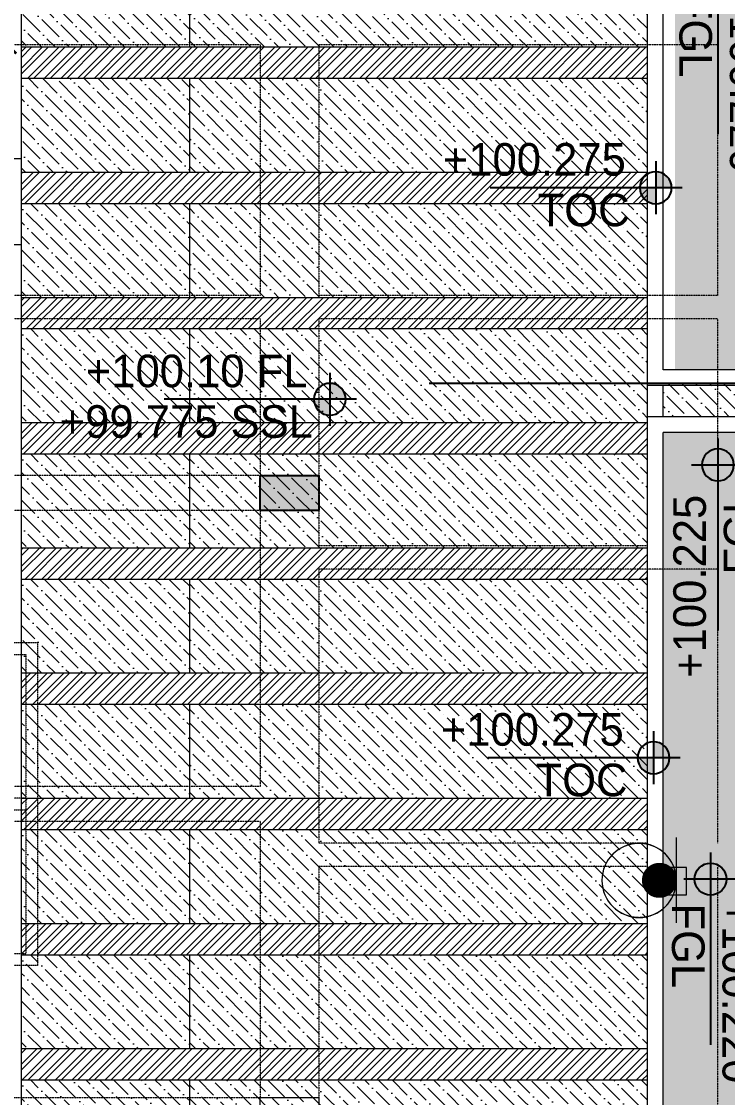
# Model space of a CAD drawing. Header units: millimetres. Extents: x 7964926 to 16080295, y -6277184 to -2986664.
# Drawn here: x 8122211 to 8131234, y -3123260 to -3109510 of the extents above; entities that cross this region are included whole.
import ezdxf

# ---------------------------------------------------------------- set-up
doc = ezdxf.new("R2010")
doc.units = ezdxf.units.MM
doc.header["$LTSCALE"] = 2000
doc.header["$MEASUREMENT"] = 0
for name, pattern in [('AUDIT_D_181231162926-8', [0]), ('CENTER2', [1.125, 0.75, -0.125, 0.125, -0.125]), ('DASHED2', [0.375, 0.25, -0.125]), ('HIDDEN', [0.375, 0.25, -0.125])]:
    doc.linetypes.add(name, pattern=pattern)
for name, color, linetype in [('a-col', 8, 'DASHED2'), ('a-hat col', 252, 'Continuous'), ('L-FL', 7, 'Continuous')]:
    doc.layers.add(name, color=color, linetype=linetype)
for name, color, linetype, lineweight in [('L - paving', 9, 'Continuous', 5), ('L-base plan', 250, 'Continuous', 5), ('L-ELE 1', 24, 'Continuous', 20), ('L-ELE 2', 30, 'Continuous', 15), ('L-ELE 4', 27, 'Continuous', 9), ('L-HATCH-1', 9, 'Continuous', 5), ('L-HIDDEN', 5, 'HIDDEN', 9), ('L-LIGHT FIXTURE', 6, 'AUDIT_D_181231162926-8', 18), ('L-Lighting', 6, 'Continuous', 35), ('L-lights', 213, 'Continuous', 0), ('L-SHRUBS', 96, 'Continuous', 18), ('STR-Column', 250, 'Continuous', 15), ('STR-Podium Beam', 8, 'Continuous', 15), ('STR-Podium Column', 250, 'Continuous', 15), ('STR-RCC Up Stand', 250, 'Continuous', 15)]:
    doc.layers.add(name, color=color, linetype=linetype, lineweight=lineweight)
doc.styles.add('Century Gothic', font='GOTHIC.TTF')
doc.styles.get("Standard").update_dxf_attribs({"font": 'romans.shx', "width": 0.75})
pattern_1 = [(45, (0, 0), (-106.0660172, 106.0660172), []), (45, (0, 75), (-106.0660172, 106.0660172), [])]

# ---------------------------------------------------------------- blocks, each defined once
blk = doc.blocks.new('basement - column')
at = {"layer": 'a-hat col'}
h = blk.add_hatch(color=256, dxfattribs=at)
h.dxf.hatch_style = 1
h.paths.add_polyline_path([(137925, -29249), (137175, -29249), (137175, -29699), (137925, -29699)])
at = {"layer": 'a-col', "linetype": 'DASHED2', "ltscale": 0.001}
blk.add_lwpolyline([(137175, -29249), (137925, -29249), (137925, -29699), (137175, -29699)], close=True, dxfattribs=at)
blk = doc.blocks.new('finish lvl')
h = blk.add_hatch(color=256)
edge = h.paths.add_edge_path()
edge.add_ellipse((0.0378, 0.003), major_axis=(-0.0305, 0.0305), ratio=1, start_angle=-45, end_angle=45)
edge.add_line((-0.0053, 0.003), (0.0378, 0.003))
edge.add_line((0.0378, 0.003), (0.0378, 0.0461))
edge = h.paths.add_edge_path()
edge.add_ellipse((0.0378, 0.003), major_axis=(-0.0305, 0.0305), ratio=1, start_angle=135, end_angle=225)
edge.add_line((0.0809, 0.003), (0.0378, 0.003))
edge.add_line((0.0378, 0.003), (0.0378, -0.0401))
for p, q in [((0.0378, 0.0748), (0.0378, -0.0688)), ((-0.034, 0.003), (0.4857, 0.003))]:
    blk.add_line(p, q)
blk.add_ellipse((0.0378, 0.003), major_axis=(-0.0305, 0.0305), ratio=1, start_param=1.570796326794534, end_param=7.85398163397412)
at = {"layer": 'L-FL'}
for tag, p in [('%%P0.00', (0.1256, 0.0357)), ('FIN.LVL.', (0.1075, -0.103))]:
    blk.add_attdef(tag, p, '', height=0.08, dxfattribs=at)
blk = doc.blocks.new('GROUND FLOOR -CORE')
at = {"layer": 'Defpoints', "color": 5, "linetype": 'CENTER2', "ltscale": 1000}
blk.add_line((13642.2, -4125), (-21542.2, -4125), dxfattribs=at)
blk = doc.blocks.new('block 3')
at = {"ltscale": 750}
blk.add_blockref('GROUND FLOOR -CORE', (8226543.7, -2873355.3), dxfattribs=at)
blk = doc.blocks.new('PL')
at = {"layer": 'L-lights'}
h = blk.add_hatch(dxfattribs=at)
h.set_pattern_fill('ANSI31', color=256, scale=32.5, style=0)
h.set_pattern_definition([(45, (6e-11, 1e-11), (-72.965, 72.965), [])])
edge = h.paths.add_edge_path()
edge.add_arc((0, 0), 359, 89.6522, 276.067)
edge.add_arc((0, 0), 359, 276.067, 449.6522)
at = {"layer": 'L-lights', "const_width": 65}
for points in [[(0, -1659), (0, 1659)], [(1659, -2), (-1659, -2)]]:
    blk.add_lwpolyline(points, dxfattribs=at)
for points in [[(6, 1009, 1.057607), (107, -1003, 0.945531)], [(2, 359, 1.057607), (38, -357, 0.945531)]]:
    blk.add_lwpolyline(points, format="xyb", close=True, dxfattribs=at)
blk = doc.blocks.new('post top one sided')
at = {"layer": 'L-HATCH-1', "ltscale": 0.1}
h = blk.add_hatch(dxfattribs=at)
h.set_pattern_fill('ANSI31', color=8, scale=0.75)
h.set_pattern_definition([(45, (2008926.81801, -783730.16218), (-0.0662912607362, 0.0662912607362), [])])
h.paths.add_polyline_path([(8035707, -3134921, 1.000003), (8036139, -3134921, 1.000003)])
at = {"layer": 'L-LIGHT FIXTURE', "const_width": 18.8, "elevation": 0}
blk.add_lwpolyline([(8035707, -3134373), (8035707, -3135468)], dxfattribs=at)
at = {"layer": 'L-LIGHT FIXTURE', "const_width": 15, "elevation": 0}
for points in [[(8035707, -3134921, 1.000003), (8036656, -3134921, 3.976835), (8036444, -3135316, 1.671841), (8035707, -3134921, 1.000008)], [(8036139, -3134921, 1.000002), (8035707, -3134921)], [(8036139, -3134921, -1.000002), (8035707, -3134921)]]:
    blk.add_lwpolyline(points, format="xyb", dxfattribs=at)
at = {"layer": 'L-LIGHT FIXTURE'}
blk.add_circle((8036182, -3134921, 0), 475, dxfattribs=at)

msp = doc.modelspace()

# ---------------------------------------------------------------- hatches: boundary and pattern name
at = {"layer": 'L - paving'}
h = msp.add_hatch(dxfattribs=at)
h.set_pattern_fill('ANSI36', color=37, scale=1000, angle=90)
h.set_pattern_definition([(135, (0.13, 22400), (-243.067956, 66.2912607), [312.5, -62.5, 0, -62.5])])
h.paths.add_polyline_path([(8122211.3, -3108635), (8122211.3, -3109835), (8124361.3, -3109835), (8124361.3, -3108635)])
h = msp.add_hatch(dxfattribs=at)
h.set_pattern_fill('ANSI36', color=256, scale=1000, angle=90)
h.set_pattern_definition([(135, (8191222.22, -3184577.76), (-243.06796, 66.29126), [312.5, -62.5, 0, -62.5])])
h.paths.add_polyline_path([(8130211.1, -3109835), (8130211.1, -3108635), (8124361.3, -3108635), (8124361.3, -3109835)])
h = msp.add_hatch(dxfattribs=at)
h.set_pattern_fill('ANSI36', color=37, scale=1000, angle=90)
h.set_pattern_definition([(135, (0.13, 20775), (-243.067956, 66.2912607), [312.5, -62.5, 0, -62.5])])
h.paths.add_polyline_path([(8122211.3, -3110235), (8122211.3, -3111435), (8124361.3, -3111435), (8124361.3, -3110235)])
h = msp.add_hatch(dxfattribs=at)
h.set_pattern_fill('ANSI36', color=256, scale=1000, angle=90)
h.set_pattern_definition([(135, (8191222.22, -3186177.76), (-243.06796, 66.29126), [312.5, -62.5, 0, -62.5])])
h.paths.add_polyline_path([(8130211.1, -3111435), (8130211.1, -3110235), (8124361.3, -3110235), (8124361.3, -3111435)])
h = msp.add_hatch(dxfattribs=at)
h.set_pattern_fill('ANSI36', color=37, scale=1000, angle=90)
h.set_pattern_definition([(135, (0.13, 19200), (-243.067956, 66.2912607), [312.5, -62.5, 0, -62.5])])
h.paths.add_polyline_path([(8122211.3, -3111835), (8122211.3, -3113035), (8124361.3, -3113035), (8124361.3, -3111835)])
h = msp.add_hatch(dxfattribs=at)
h.set_pattern_fill('ANSI36', color=256, scale=1000, angle=90)
h.set_pattern_definition([(135, (8191222.22, -3187777.76), (-243.06796, 66.29126), [312.5, -62.5, 0, -62.5])])
h.paths.add_polyline_path([(8130211.1, -3113035), (8130211.1, -3111835), (8124361.3, -3111835), (8124361.3, -3113035)])
h = msp.add_hatch(dxfattribs=at)
h.set_pattern_fill('ANSI36', color=37, scale=1000, angle=90)
h.set_pattern_definition([(135, (0.13, 17600), (-243.067956, 66.2912607), [312.5, -62.5, 0, -62.5])])
h.paths.add_polyline_path([(8122211.3, -3113435), (8122211.3, -3114635), (8124361.3, -3114635), (8124361.3, -3113435)])
h = msp.add_hatch(dxfattribs=at)
h.set_pattern_fill('ANSI36', color=256, scale=1000, angle=90)
h.set_pattern_definition([(135, (8191222.22, -3189377.76), (-243.06796, 66.29126), [312.5, -62.5, 0, -62.5])])
h.paths.add_polyline_path([(8130211.1, -3114635), (8130211.1, -3113435), (8124361.3, -3113435), (8124361.3, -3114635)])
h = msp.add_hatch(dxfattribs=at)
h.set_pattern_fill('ANSI36', color=256, scale=1000, angle=90)
h.set_pattern_definition([(135, (1450.13, -13700), (-243.067956, 66.2912607), [312.5, -62.5, 0, -62.5])])
h.paths.add_polyline_path([(8139535.3, -3114607.1), (8139535.3, -3115407.1), (8138735.3, -3115407.1), (8138735.3, -3114607.1)])
h.paths.add_polyline_path([(8139536.3, -3114910), (8139861.2, -3114910), (8139861.3, -3114135), (8136961.3, -3114135), (8130411.1, -3114135), (8130411.1, -3114560), (8132561.3, -3114560), (8138336.2, -3114560), (8138336.2, -3116210), (8138336.2, -3116710), (8139044.1, -3116710), (8139536.3, -3116710)])
h = msp.add_hatch(dxfattribs=at)
h.set_pattern_fill('ANSI36', color=37, scale=1000, angle=90)
h.set_pattern_definition([(135, (0.13, 16000), (-243.067956, 66.2912607), [312.5, -62.5, 0, -62.5])])
h.paths.add_polyline_path([(8122211.1, -3115035), (8122211.1, -3116235), (8124361.3, -3116235), (8124361.3, -3115035)])
h = msp.add_hatch(dxfattribs=at)
h.set_pattern_fill('ANSI36', color=256, scale=1000, angle=90)
h.set_pattern_definition([(135, (8191222.22, -3190977.76), (-243.06796, 66.29126), [312.5, -62.5, 0, -62.5])])
h.paths.add_polyline_path([(8130211.1, -3116235), (8130211.1, -3115035), (8124361.3, -3115035), (8124361.3, -3116235)])
h = msp.add_hatch(dxfattribs=at)
h.set_pattern_fill('ANSI36', color=37, scale=1000, angle=90)
h.set_pattern_definition([(135, (0.13, 14400), (-243.067956, 66.2912607), [312.5, -62.5, 0, -62.5])])
h.paths.add_polyline_path([(8122211.3, -3116635), (8122211.3, -3117835), (8124361.3, -3117835), (8124361.3, -3116635)])
h = msp.add_hatch(dxfattribs=at)
h.set_pattern_fill('ANSI36', color=256, scale=1000, angle=90)
h.set_pattern_definition([(135, (8191222.22, -3192577.76), (-243.06796, 66.29126), [312.5, -62.5, 0, -62.5])])
h.paths.add_polyline_path([(8130211.1, -3117835), (8130211.1, -3116635), (8124361.3, -3116635), (8124361.3, -3117835)])
h = msp.add_hatch(dxfattribs=at)
h.set_pattern_fill('ANSI36', color=37, scale=1000, angle=90)
h.set_pattern_definition([(135, (0.13, 12800), (-243.067956, 66.2912607), [312.5, -62.5, 0, -62.5])])
h.paths.add_polyline_path([(8122211.3, -3118235), (8122211.3, -3119435), (8124361.3, -3119435), (8124361.3, -3118235)])
h = msp.add_hatch(dxfattribs=at)
h.set_pattern_fill('ANSI36', color=256, scale=1000, angle=90)
h.set_pattern_definition([(135, (8191222.22, -3194177.76), (-243.06796, 66.29126), [312.5, -62.5, 0, -62.5])])
h.paths.add_polyline_path([(8130211.1, -3119435), (8130211.1, -3118235), (8124361.3, -3118235), (8124361.3, -3119435)])
h = msp.add_hatch(dxfattribs=at)
h.set_pattern_fill('ANSI36', color=37, scale=1000, angle=90)
h.set_pattern_definition([(135, (0.13, 11200), (-243.067956, 66.2912607), [312.5, -62.5, 0, -62.5])])
h.paths.add_polyline_path([(8122211.1, -3119835), (8122211.1, -3121035), (8124361.3, -3121035), (8124361.3, -3119835)])
h = msp.add_hatch(dxfattribs=at)
h.set_pattern_fill('ANSI36', color=256, scale=1000, angle=90)
h.set_pattern_definition([(135, (8191222.22, -3195777.76), (-243.06796, 66.29126), [312.5, -62.5, 0, -62.5])])
h.paths.add_polyline_path([(8130211.1, -3121035), (8130211.1, -3119835), (8124361.3, -3119835), (8124361.3, -3121035)])
h = msp.add_hatch(dxfattribs=at)
h.set_pattern_fill('ANSI36', color=37, scale=1000, angle=90)
h.set_pattern_definition([(135, (0.13, 9600), (-243.067956, 66.2912607), [312.5, -62.5, 0, -62.5])])
h.paths.add_polyline_path([(8122211.3, -3121435), (8122211.3, -3122635), (8124361.3, -3122635), (8124361.3, -3121435)])
h = msp.add_hatch(dxfattribs=at)
h.set_pattern_fill('ANSI36', color=256, scale=1000, angle=90)
h.set_pattern_definition([(135, (8191222.22, -3197377.76), (-243.06796, 66.29126), [312.5, -62.5, 0, -62.5])])
h.paths.add_polyline_path([(8130211.1, -3122635), (8130211.1, -3121435), (8124361.3, -3121435), (8124361.3, -3122635)])
h = msp.add_hatch(dxfattribs=at)
h.set_pattern_fill('ANSI36', color=37, scale=1000, angle=90)
h.set_pattern_definition([(135, (0.13, 8000), (-243.067956, 66.2912607), [312.5, -62.5, 0, -62.5])])
h.paths.add_polyline_path([(8122211.1, -3123035), (8122211.1, -3124235), (8124361.3, -3124235), (8124361.3, -3123035)])
h = msp.add_hatch(dxfattribs=at)
h.set_pattern_fill('ANSI36', color=256, scale=1000, angle=90)
h.set_pattern_definition([(135, (8191222.22, -3198977.76), (-243.06796, 66.29126), [312.5, -62.5, 0, -62.5])])
h.paths.add_polyline_path([(8130211.1, -3124235), (8130211.1, -3123035), (8124361.3, -3123035), (8124361.3, -3124235)])
at = {"layer": 'L-HATCH-1'}
h = msp.add_hatch(dxfattribs=at)
h.set_pattern_fill('STEEL', color=26, scale=1200)
h.set_pattern_definition(pattern_1)
h.paths.add_polyline_path([(8130211.1, -3110235), (8130211.1, -3109835), (8122211.3, -3109835), (8122211.3, -3110235)])
h = msp.add_hatch(dxfattribs=at)
h.set_pattern_fill('STEEL', color=26, scale=1200)
h.set_pattern_definition(pattern_1)
h.paths.add_polyline_path([(8130211.1, -3111835), (8130211.1, -3111435), (8122211.3, -3111435), (8122211.3, -3111835)])
h = msp.add_hatch(dxfattribs=at)
h.set_pattern_fill('STEEL', color=26, scale=1200)
h.set_pattern_definition(pattern_1)
h.paths.add_polyline_path([(8130211.1, -3113435), (8130211.1, -3113035), (8122211.3, -3113035), (8122211.3, -3113435)])
h = msp.add_hatch(dxfattribs=at)
h.set_pattern_fill('STEEL', color=26, scale=1200)
h.set_pattern_definition(pattern_1)
h.paths.add_polyline_path([(8130211.1, -3115035), (8130211.1, -3114635), (8122211.3, -3114635), (8122211.3, -3115035)])
h = msp.add_hatch(dxfattribs=at)
h.set_pattern_fill('STEEL', color=26, scale=1200)
h.set_pattern_definition(pattern_1)
h.paths.add_polyline_path([(8130211.1, -3116635), (8130211.1, -3116235), (8122211.3, -3116235), (8122211.3, -3116635)])
h = msp.add_hatch(dxfattribs=at)
h.set_pattern_fill('STEEL', color=26, scale=1200)
h.set_pattern_definition(pattern_1)
h.paths.add_polyline_path([(8130211.1, -3118235), (8130211.1, -3117835), (8122211.3, -3117835), (8122211.3, -3118235)])
h = msp.add_hatch(dxfattribs=at)
h.set_pattern_fill('STEEL', color=26, scale=1200)
h.set_pattern_definition(pattern_1)
h.paths.add_polyline_path([(8130211.1, -3119835), (8130211.1, -3119435), (8122211.3, -3119435), (8122211.3, -3119835)])
h = msp.add_hatch(dxfattribs=at)
h.set_pattern_fill('STEEL', color=26, scale=1200)
h.set_pattern_definition(pattern_1)
h.paths.add_polyline_path([(8130211.1, -3121435), (8130211.1, -3121035), (8122211.3, -3121035), (8122211.3, -3121435)])
h = msp.add_hatch(dxfattribs=at)
h.set_pattern_fill('STEEL', color=26, scale=1200)
h.set_pattern_definition(pattern_1)
h.paths.add_polyline_path([(8130211.1, -3123035), (8130211.1, -3122635), (8122211.3, -3122635), (8122211.3, -3123035)])
at = {"layer": 'L-SHRUBS'}
h = msp.add_hatch(dxfattribs=at)
h.set_pattern_fill('GRASS', color=256, scale=200)
h.paths.add_polyline_path([(8131886.2, -3114760), (8130411.1, -3114760), (8130411.1, -3116210), (8131886.2, -3116210)])
h.paths.add_polyline_path([(8131328.9, -3109191.1), (8131328.9, -3108391.1), (8132186.1, -3108391.1), (8132186.1, -3109191.1)], flags=16)
h.paths.add_polyline_path([(8130561.3, -3113960), (8131886.2, -3113960), (8136017, -3113960), (8135971.5, -3113435), (8131886.3, -3113435), (8131886.3, -3112410), (8132061.1, -3112410), (8132061.1, -3110910), (8132061.1, -3110210), (8132061.1, -3109810), (8132061.1, -3109510), (8132186.3, -3109510), (8132186.3, -3106610), (8131886.3, -3106610), (8131886.3, -3105910), (8131886.2, -3105910), (8131886.2, -3101685), (8130561.3, -3101685)])
h = msp.add_hatch(dxfattribs=at)
h.set_pattern_fill('GRASS', color=256, scale=200)
h.paths.add_polyline_path([(8131356.3, -3120053.6), (8131886.3, -3120053.6), (8131886.3, -3120053.6), (8132186.3, -3120053.6), (8132186.3, -3120310), (8132186.2, -3120310), (8132186.2, -3120010), (8132186.3, -3120010), (8132186.3, -3117110), (8131886.3, -3117110), (8131886.3, -3116210), (8130411.1, -3116210), (8130411.1, -3124410), (8139861.3, -3124410), (8139861.3, -3123810), (8137836.2, -3123810), (8137836.2, -3123910), (8136936.2, -3123910), (8136936.2, -3123810), (8134436.3, -3123810), (8134436.3, -3124110), (8132936.3, -3124110), (8132936.3, -3123910), (8132186.2, -3123910), (8132186.2, -3123810), (8131886.3, -3123810), (8131886.3, -3122910), (8132061.1, -3122910), (8132061.1, -3121410), (8131886.3, -3121410), (8131886.3, -3120853.6), (8131356.3, -3120853.6)])

# ---------------------------------------------------------------- linework, layer by layer
at = {"layer": 'L-ELE 1'}
for p, q in [((8130211.1, -3137535), (8130211.1, -3091469.7)), ((8122211.3, -3137535), (8122211.3, -3106735)), ((8121111.3, -3111260), (8122211.3, -3111260)), ((8121111.3, -3112360), (8122211.3, -3112360)), ((8139861.2, -3114160), (8130211.1, -3114160)), ((8131886.2, -3114560), (8130211.1, -3114560))]:
    msp.add_line(p, q, dxfattribs=at)
at = {"layer": 'L-ELE 2'}
for p, q in [((8130411.1, -3113960), (8130411.1, -3101685)), ((8139861.2, -3113960), (8130411.1, -3113960)), ((8130411.1, -3114560), (8130411.1, -3114160)), ((8130411.1, -3124410), (8130411.1, -3114760)), ((8131886.2, -3114760), (8130411.1, -3114760))]:
    msp.add_line(p, q, dxfattribs=at)
msp.add_lwpolyline([(8130411.1, -3120669), (8130711.1, -3120669), (8130711.1, -3120319), (8130411.1, -3120319)], dxfattribs=at)
at = {"layer": 'L-ELE 4'}
for p, q in [((8124361.3, -3109835), (8124361.3, -3108635)), ((8124361.3, -3111435), (8124361.3, -3110235)), ((8124361.3, -3113035), (8124361.3, -3111835)), ((8124361.3, -3114635), (8124361.3, -3113435)), ((8124361.3, -3116235), (8124361.3, -3115035)), ((8124361.3, -3117835), (8124361.3, -3116635)), ((8124361.3, -3119435), (8124361.3, -3118235)), ((8124361.3, -3121035), (8124361.3, -3119835)), ((8124361.3, -3122635), (8124361.3, -3121435)), ((8124361.3, -3124235), (8124361.3, -3123035))]:
    msp.add_line(p, q, dxfattribs=at)
for points in [[(8122211.3, -3109835), (8130211.1, -3109835)], [(8122211.3, -3110235), (8130211.1, -3110235)], [(8122211.3, -3111435), (8130211.1, -3111435)], [(8122211.3, -3111835), (8130211.1, -3111835)], [(8122211.3, -3113035), (8130211.1, -3113035)], [(8122211.3, -3113435), (8130211.1, -3113435)], [(8122211.3, -3114635), (8130211.1, -3114635)], [(8122211.3, -3115035), (8130211.1, -3115035)], [(8122211.3, -3116235), (8130211.1, -3116235)], [(8122211.3, -3116635), (8130211.1, -3116635)], [(8122211.3, -3117835), (8130211.1, -3117835)], [(8122211.3, -3118235), (8130211.1, -3118235)], [(8122211.3, -3119435), (8130211.1, -3119435)], [(8122211.3, -3119835), (8130211.1, -3119835)], [(8122211.3, -3121035), (8130211.1, -3121035)], [(8122211.3, -3121435), (8130211.1, -3121435)], [(8122211.3, -3122635), (8130211.1, -3122635)], [(8122211.3, -3123035), (8130211.1, -3123035)]]:
    msp.add_lwpolyline(points, dxfattribs=at)
at = {"layer": 'L-HIDDEN', "ltscale": 0.002}
msp.add_lwpolyline([(8119216.2, -3117447.5), (8122416.2, -3117447.5), (8122416.2, -3121572.5), (8119216.2, -3121572.5)], close=True, dxfattribs=at)
for points in [[(8119366.2, -3117597.5), (8122266.2, -3117597.5)], [(8122266.2, -3117597.5), (8122266.2, -3121422.5), (8119366.2, -3121422.5), (8119366.2, -3119585)], [(8122266.2, -3119435), (8119366.2, -3119435)], [(8119366.2, -3119585), (8122266.2, -3119585)]]:
    msp.add_lwpolyline(points, dxfattribs=at)
at = {"layer": 'STR-Podium Beam', "linetype": 'HIDDEN', "lineweight": 5, "ltscale": 0.005}
for p, q in [((8125261.1, -3109810), (8121111.1, -3109810)), ((8125261.1, -3109810), (8121111.1, -3109810)), ((8125261.1, -3109810), (8125261.1, -3113010)), ((8125261.1, -3109810), (8125261.1, -3113010)), ((8131111.1, -3109810), (8126011.1, -3109810)), ((8126011.1, -3109810), (8126011.1, -3113010)), ((8131111.1, -3109810), (8126011.1, -3109810)), ((8126011.1, -3109810), (8126011.1, -3113010)), ((8131111.1, -3113010), (8131111.1, -3109810)), ((8131111.1, -3113010), (8131111.1, -3109810)), ((8125261.1, -3113010), (8121111.1, -3113010)), ((8125261.1, -3113010), (8121111.1, -3113010)), ((8131111.1, -3113010), (8126011.1, -3113010)), ((8131111.1, -3113010), (8126011.1, -3113010)), ((8125261.1, -3113310), (8121111.1, -3113310)), ((8125261.1, -3113310), (8121111.1, -3113310)), ((8125261.1, -3113310), (8125261.1, -3115310)), ((8125261.1, -3113310), (8125261.1, -3115310)), ((8131111.1, -3113310), (8126011.1, -3113310)), ((8126011.1, -3113310), (8126011.1, -3115310)), ((8131111.1, -3113310), (8126011.1, -3113310)), ((8126011.1, -3113310), (8126011.1, -3115310)), ((8131111.1, -3116210), (8131111.1, -3113310)), ((8131111.1, -3116210), (8131111.1, -3113310)), ((8125261.1, -3115310), (8121111.1, -3115310)), ((8125261.1, -3115310), (8121111.1, -3115310)), ((8125261.1, -3115760), (8121111.1, -3115760)), ((8125261.1, -3115760), (8121111.1, -3115760)), ((8125261.1, -3115760), (8125261.1, -3119285)), ((8125261.1, -3115760), (8125261.1, -3119285)), ((8126011.1, -3115760), (8126011.1, -3116210)), ((8126011.1, -3115760), (8126011.1, -3116210)), ((8130211.1, -3116210), (8126011.1, -3116210)), ((8130211.1, -3116210), (8126011.1, -3116210)), ((8131111.1, -3116510), (8126011.1, -3116510)), ((8126011.1, -3116510), (8126011.1, -3120010)), ((8131111.1, -3116510), (8126011.1, -3116510)), ((8126011.1, -3116510), (8126011.1, -3120010)), ((8131111.1, -3120010), (8131111.1, -3116510)), ((8131111.1, -3120010), (8131111.1, -3116510)), ((8125261.1, -3119285), (8116961.1, -3119285)), ((8125261.1, -3119285), (8116961.1, -3119285)), ((8125261.1, -3119735), (8116961.1, -3119735)), ((8125261.1, -3119735), (8116961.1, -3119735)), ((8125261.1, -3119735), (8125261.1, -3123260)), ((8125261.1, -3119735), (8125261.1, -3123260)), ((8130211.1, -3120010), (8126011.1, -3120010)), ((8130211.1, -3120010), (8126011.1, -3120010)), ((8130211.1, -3120310), (8126011.1, -3120310)), ((8126011.1, -3120310), (8126011.1, -3123260)), ((8130211.1, -3120310), (8126011.1, -3120310)), ((8126011.1, -3120310), (8126011.1, -3123260)), ((8131111.1, -3123610), (8131111.1, -3120310)), ((8131111.1, -3123610), (8131111.1, -3120310)), ((8116961.1, -3123260), (8125261.1, -3123260)), ((8116961.1, -3123260), (8125261.1, -3123260))]:
    msp.add_line(p, q, dxfattribs=at)
at = {"layer": 'STR-Podium Column', "color": 8, "linetype": 'ByBlock', "ltscale": 0.005}
for points in [[(8125261.1, -3115310), (8126011.1, -3115310), (8126011.1, -3115760), (8125261.1, -3115760)], [(8125261.1, -3115310), (8126011.1, -3115310), (8126011.1, -3115760), (8125261.1, -3115760)], [(8125261.1, -3123260), (8126011.1, -3123260), (8126011.1, -3123710), (8125261.1, -3123710)], [(8125261.1, -3123260), (8126011.1, -3123260), (8126011.1, -3123710), (8125261.1, -3123710)]]:
    msp.add_lwpolyline(points, close=True, dxfattribs=at)
at = {"layer": 'STR-RCC Up Stand'}
for p, q in [((8122211.1, -3111260), (8122211.1, -3106735)), ((8122211.1, -3111260), (8122211.1, -3106735)), ((8119461.1, -3111260), (8122211.1, -3111260)), ((8119461.1, -3111260), (8122211.1, -3111260)), ((8122211.1, -3137535), (8122211.1, -3112360)), ((8122211.1, -3137535), (8122211.1, -3112360))]:
    msp.add_line(p, q, dxfattribs=at)

# ---------------------------------------------------------------- block references
at = {"layer": 'L-base plan', "color": 8}
msp.add_blockref('block 3', (-77582.5, -236654.6), dxfattribs=at)
at = {"layer": 'L-FL', "ltscale": 0.5}
ref = msp.add_blockref('finish lvl', (8131096.7, -3108652.6), dxfattribs=dict(at, xscale=4725.606725105103, yscale=4725.606725105103, zscale=4725.606725105103, rotation=270.0002105369682))
ref.add_attrib('FIN.LVL.', 'FGL', (8130618.7, -3109141.4, 0), dxfattribs={"ltscale": 0.5, "height": 416.57, "rotation": 270.00021, "style": 'Century Gothic'})
ref.add_attrib('%%P0.00', '+100.220', (8131264.5, -3109103.9), dxfattribs={"ltscale": 0.5, "height": 416.57, "rotation": 270.00021, "style": 'Century Gothic'})
ref = msp.add_blockref('finish lvl', (8130495, -3111648.3), dxfattribs=dict(at, xscale=-4725.606725105103, yscale=4725.606725105103, zscale=4725.606725105103, rotation=0.0002105370784111216))
ref.add_attrib('FIN.LVL.', 'TOC', (8128807.1, -3112126.4, 0), dxfattribs={"ltscale": 0.5, "height": 416.57, "rotation": 0.00021, "style": 'Century Gothic'})
ref.add_attrib('%%P0.00', '+100.275', (8127596, -3111480.5), dxfattribs={"ltscale": 0.5, "height": 416.57, "rotation": 0.00021, "style": 'Century Gothic'})
ref = msp.add_blockref('finish lvl', (8126330.3, -3114351.8), dxfattribs=dict(at, xscale=-4725.606725105103, yscale=4725.606725105103, zscale=4725.606725105103, rotation=359.9997894630317))
ref.add_attrib('FIN.LVL.', '+99.775 SSL', (8122698.9, -3114829.8, 0), dxfattribs={"ltscale": 0.5, "height": 416.567, "rotation": 359.99979, "style": 'Century Gothic'})
ref.add_attrib('%%P0.00', '+100.10 FL', (8123032.9, -3114184), dxfattribs={"ltscale": 0.5, "height": 416.57, "rotation": 359.99979, "style": 'Century Gothic'})
ref = msp.add_blockref('finish lvl', (8131125.4, -3114997.9), dxfattribs=dict(at, xscale=-4725.606725105103, yscale=4725.606725105103, zscale=4725.606725105103, rotation=89.99978946303183))
ref.add_attrib('FIN.LVL.', 'FGL', (8131603.4, -3116577, 0), dxfattribs={"ltscale": 0.5, "height": 416.57, "rotation": 89.99979, "style": 'Century Gothic'})
ref.add_attrib('%%P0.00', '+100.225', (8130957.6, -3117896.9), dxfattribs={"ltscale": 0.5, "height": 416.57, "rotation": 89.99979, "style": 'Century Gothic'})
ref = msp.add_blockref('finish lvl', (8130468.1, -3118932.5), dxfattribs=dict(at, xscale=-4725.606725105103, yscale=4725.606725105103, zscale=4725.606725105103, rotation=0.0002105370784111216))
ref.add_attrib('FIN.LVL.', 'TOC', (8128780.3, -3119410.5, 0), dxfattribs={"ltscale": 0.5, "height": 416.57, "rotation": 0.00021, "style": 'Century Gothic'})
ref.add_attrib('%%P0.00', '+100.275', (8127569.2, -3118764.7), dxfattribs={"ltscale": 0.5, "height": 416.57, "rotation": 0.00021, "style": 'Century Gothic'})
ref = msp.add_blockref('finish lvl', (8131002, -3120290.7), dxfattribs=dict(at, xscale=4725.606725105103, yscale=4725.606725105103, zscale=4725.606725105103, rotation=270.0002105369682))
ref.add_attrib('FIN.LVL.', 'FGL', (8130523.9, -3120779.5, 0), dxfattribs={"ltscale": 0.5, "height": 416.57, "rotation": 270.00021, "style": 'Century Gothic'})
ref.add_attrib('%%P0.00', '+100.220', (8131169.8, -3120742), dxfattribs={"ltscale": 0.5, "height": 416.57, "rotation": 270.00021, "style": 'Century Gothic'})
at = {"layer": 'L-Lighting', "color": 2, "xscale": -1}
msp.add_blockref('post top one sided', (16166286.6, 14435.7, 0), dxfattribs=at)
at = {"layer": 'L-lights', "color": 6, "xscale": 0.497007000161001, "yscale": 0.497007000161001, "zscale": 0.497007000161001, "rotation": 135.0000000000014}
msp.add_blockref('PL', (8121561.1, -3109337.3, 0), dxfattribs=at)
at = {"layer": 'STR-Column', "ltscale": 1000}
msp.add_blockref('basement - column', (7988086.1, -3086060.7), dxfattribs=at)

doc.saveas('drawing.dxf')
